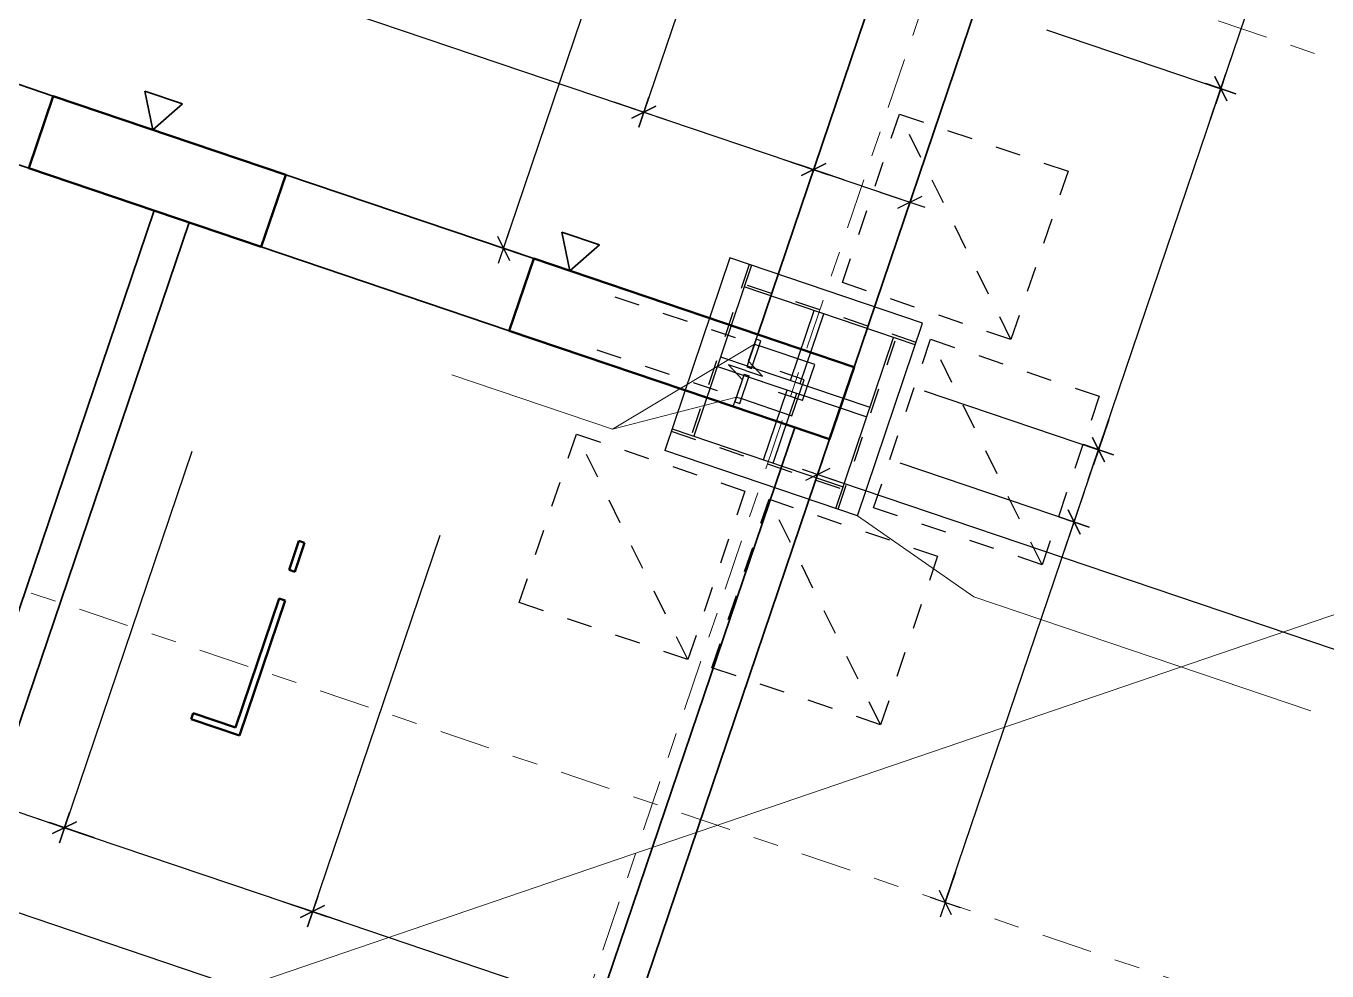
# Model space of a CAD drawing. Header units: metres. Extents: x 2661608 to 2661648.6, y 1209464.3 to 1209501.1.
# Drawn here: x 2661626.17 to 2661631.29, y 1209482.9 to 1209486.62 of the extents above; entities that cross this region are included whole.
import ezdxf

# ---------------------------------------------------------------- set-up
doc = ezdxf.new("R2010")
doc.units = ezdxf.units.M
for name, pattern in [('AUSGEZOGEN', [0]), ('PHANTOM2_S8', [0.3, 0.2, -0.05, 0, -0.05]), ('STRICHLINIE_S4', [0.1, 0.05, -0.05]), ('VERDECKT2_S2', [0.025, 0, -0.025])]:
    doc.linetypes.add(name, pattern=pattern)
for name, color, linetype, lineweight in [('TB_641', 7, 'AUSGEZOGEN', 25), ('TB_643', 7, 'AUSGEZOGEN', 25), ('TB_645', 7, 'AUSGEZOGEN', 25), ('TB_649', 7, 'AUSGEZOGEN', 25)]:
    doc.layers.add(name, color=color, linetype=linetype, lineweight=lineweight)

msp = doc.modelspace()

# ---------------------------------------------------------------- linework, layer by layer
at = {"color": 0, "linetype": 'ByBlock', "lineweight": -2}
for p, q in [((2661630.911, 1209486.491), (2661630.8509, 1209486.3134)), ((2661630.8308, 1209486.2542), (2661630.891, 1209486.4318)), ((2661630.8944, 1209486.3251), (2661630.8474, 1209486.4201)), ((2661630.8474, 1209486.4201), (2661630.8944, 1209486.3251)), ((2661630.9301, 1209486.3526), (2661630.8117, 1209486.3926)), ((2661630.8117, 1209486.3926), (2661630.9301, 1209486.3526)), ((2661628.4831, 1209486.3204), (2661628.6607, 1209486.2602)), ((2661628.5539, 1209486.2568), (2661628.649, 1209486.3038)), ((2661628.649, 1209486.3038), (2661628.5539, 1209486.2568)), ((2661628.5814, 1209486.2211), (2661628.6215, 1209486.3395)), ((2661628.6215, 1209486.3395), (2661628.5814, 1209486.2211)), ((2661628.7199, 1209486.2402), (2661628.5423, 1209486.3003)), ((2661629.2492, 1209485.995), (2661629.2893, 1209486.1134)), ((2661629.2893, 1209486.1134), (2661629.2492, 1209485.995)), ((2661629.1508, 1209486.0943), (2661629.3284, 1209486.0341)), ((2661629.3876, 1209486.0141), (2661629.21, 1209486.0742)), ((2661629.2217, 1209486.0307), (2661629.3168, 1209486.0777)), ((2661629.3168, 1209486.0777), (2661629.2217, 1209486.0307)), ((2661629.5297, 1209485.966), (2661629.7073, 1209485.9059)), ((2661629.6006, 1209485.9024), (2661629.6957, 1209485.9494)), ((2661629.6281, 1209485.8667), (2661629.6682, 1209485.9851)), ((2661628.0894, 1209485.8627), (2661628.0292, 1209485.6851)), ((2661628.0258, 1209485.7918), (2661628.0728, 1209485.6967)), ((2661627.9901, 1209485.7643), (2661628.1085, 1209485.7242)), ((2661630.43, 1209485.0702), (2661630.3698, 1209484.8926)), ((2661630.4491, 1209484.9318), (2661630.3307, 1209484.9719)), ((2661630.3307, 1209484.9719), (2661630.4491, 1209484.9318)), ((2661630.3498, 1209484.8334), (2661630.4099, 1209485.011)), ((2661630.4134, 1209484.9043), (2661630.3664, 1209484.9994)), ((2661630.3664, 1209484.9994), (2661630.4134, 1209484.9043)), ((2661629.4038, 1209484.8144), (2661629.2262, 1209484.8746)), ((2661629.3329, 1209484.878), (2661629.2378, 1209484.831)), ((2661629.3054, 1209484.9137), (2661629.2653, 1209484.7953)), ((2661630.3338, 1209484.7861), (2661630.2736, 1209484.6085)), ((2661630.2536, 1209484.5493), (2661630.3137, 1209484.7269)), ((2661630.3172, 1209484.6201), (2661630.2702, 1209484.7152)), ((2661630.2702, 1209484.7152), (2661630.3172, 1209484.6201)), ((2661630.3529, 1209484.6476), (2661630.2345, 1209484.6877)), ((2661630.2345, 1209484.6877), (2661630.3529, 1209484.6476)), ((2661626.2048, 1209483.5047), (2661626.3824, 1209483.4446)), ((2661626.2756, 1209483.4411), (2661626.3707, 1209483.4881)), ((2661626.3707, 1209483.4881), (2661626.2756, 1209483.4411)), ((2661626.3031, 1209483.4054), (2661626.3432, 1209483.5238)), ((2661626.3432, 1209483.5238), (2661626.3031, 1209483.4054)), ((2661626.4416, 1209483.4245), (2661626.264, 1209483.4847)), ((2661629.8271, 1209483.2895), (2661629.7669, 1209483.1119)), ((2661627.2787, 1209483.0751), (2661627.3188, 1209483.1935)), ((2661627.3188, 1209483.1935), (2661627.2787, 1209483.0751)), ((2661629.7278, 1209483.1912), (2661629.8462, 1209483.1511)), ((2661629.7635, 1209483.2187), (2661629.8105, 1209483.1236)), ((2661627.1804, 1209483.1744), (2661627.358, 1209483.1143)), ((2661627.4172, 1209483.0942), (2661627.2396, 1209483.1544)), ((2661627.2512, 1209483.1108), (2661627.3463, 1209483.1578)), ((2661627.3463, 1209483.1578), (2661627.2512, 1209483.1108))]:
    msp.add_line(p, q, dxfattribs=at)
at = {"layer": 'TB_641', "color": 7, "linetype": 'AUSGEZOGEN', "lineweight": 35, "transparency": 33554687}
for p, q in [((2661629.5307, 1209486.8264), (2661629.0496, 1209485.4056)), ((2661626.2791, 1209486.3436), (2661625.3035, 1209486.6739)), ((2661629.9095, 1209486.6981), (2661629.4285, 1209485.2773)), ((2661625.2073, 1209486.3898), (2661626.1829, 1209486.0595)), ((2661626.7866, 1209486.3135), (2661626.6393, 1209486.3634)), ((2661626.6393, 1209486.3634), (2661626.6699, 1209486.2113)), ((2661626.6699, 1209486.2113), (2661626.7866, 1209486.3135)), ((2661627.1932, 1209486.0341), (2661628.1688, 1209485.7038)), ((2661626.0341, 1209483.9983), (2661626.6755, 1209485.8927)), ((2661626.6755, 1209485.8927), (2661626.6991, 1209485.8847)), ((2661626.8128, 1209485.8462), (2661626.1249, 1209483.8145)), ((2661628.4269, 1209485.7582), (2661628.2797, 1209485.808)), ((2661628.2797, 1209485.808), (2661628.3103, 1209485.6559)), ((2661627.097, 1209485.75), (2661628.0725, 1209485.4197)), ((2661628.3103, 1209485.6559), (2661628.4269, 1209485.7582)), ((2661629.195, 1209485.0397), (2661627.6236, 1209480.3985)), ((2661627.7144, 1209480.2146), (2661629.3323, 1209484.9932))]:
    msp.add_line(p, q, dxfattribs=at)
at = {"layer": 'TB_641', "color": 7, "linetype": 'AUSGEZOGEN', "lineweight": 50, "transparency": 33554687}
for p, q in [((2661626.1829, 1209486.0595), (2661626.2791, 1209486.3436)), ((2661627.1932, 1209486.0341), (2661626.2791, 1209486.3436)), ((2661626.1829, 1209486.0595), (2661627.097, 1209485.75)), ((2661627.1932, 1209486.0341), (2661627.097, 1209485.75)), ((2661628.1688, 1209485.7038), (2661628.0725, 1209485.4197)), ((2661629.4285, 1209485.2773), (2661628.1688, 1209485.7038)), ((2661628.0725, 1209485.4197), (2661628.9534, 1209485.1214)), ((2661629.3323, 1209484.9932), (2661629.4285, 1209485.2773)), ((2661629.3323, 1209484.9932), (2661628.9534, 1209485.1214))]:
    msp.add_line(p, q, dxfattribs=at)
at = {"layer": 'TB_641', "color": 7, "linetype": 'AUSGEZOGEN', "lineweight": 25, "transparency": 33554687}
for p, q in [((2661626.6991, 1209485.8847), (2661626.8886, 1209485.8205)), ((2661626.8886, 1209485.8205), (2661626.9122, 1209485.8125)), ((2661629.0432, 1209485.3866), (2661629.0063, 1209485.2777)), ((2661629.0139, 1209485.3001), (2661629.0496, 1209485.4056)), ((2661629.0253, 1209485.2713), (2661629.0622, 1209485.3802)), ((2661629.0622, 1209485.3802), (2661629.0432, 1209485.3866)), ((2661629.2736, 1209485.2875), (2661629.0558, 1209485.3613)), ((2661629.0015, 1209485.2635), (2661628.9352, 1209485.286)), ((2661628.9352, 1209485.286), (2661628.9891, 1209485.2269)), ((2661629.0063, 1209485.2777), (2661629.0253, 1209485.2713)), ((2661629.0678, 1209485.2411), (2661629.0139, 1209485.3001)), ((2661629.2255, 1209485.1455), (2661629.2736, 1209485.2875)), ((2661628.9534, 1209485.1214), (2661628.9891, 1209485.2269)), ((2661628.9967, 1209485.2493), (2661628.9598, 1209485.1404)), ((2661628.9788, 1209485.134), (2661629.0157, 1209485.2429)), ((2661628.9967, 1209485.2493), (2661629.0157, 1209485.2429)), ((2661629.0015, 1209485.2635), (2661629.0678, 1209485.2411)), ((2661629.2322, 1209485.2276), (2661629.1375, 1209485.2597)), ((2661629.1841, 1209485.0856), (2661629.2322, 1209485.2276)), ((2661629.2255, 1209485.1455), (2661629.1308, 1209485.1775)), ((2661628.9598, 1209485.1404), (2661628.9788, 1209485.134)), ((2661628.9852, 1209485.1529), (2661629.1841, 1209485.0856)), ((2661629.3323, 1209484.9932), (2661629.195, 1209485.0397))]:
    msp.add_line(p, q, dxfattribs=at)
at = {"layer": 'TB_641', "color": 7, "linetype": 'STRICHLINIE_S4', "lineweight": 25, "transparency": 33554687}
for p, q in [((2661628.4874, 1209485.5537), (2661629.0368, 1209485.3677)), ((2661628.4169, 1209485.3453), (2661628.9663, 1209485.1593)), ((2661629.0368, 1209485.3677), (2661629.0558, 1209485.3613)), ((2661628.9663, 1209485.1593), (2661628.9852, 1209485.1529))]:
    msp.add_line(p, q, dxfattribs=at)
at = {"layer": 'TB_643', "color": 7, "linetype": 'PHANTOM2_S8', "lineweight": 18, "transparency": 33554687}
for p, q in [((2661623.9509, 1209469.7224), (2661632.8308, 1209495.9499)), ((2661613.8118, 1209492.4123), (2661645.8408, 1209481.5681)), ((2661612.6477, 1209488.974), (2661644.6767, 1209478.1298))]:
    msp.add_line(p, q, dxfattribs=at)
at = {"layer": 'TB_645', "color": 7, "linetype": 'VERDECKT2_S2', "lineweight": 25, "transparency": 33554687}
for p, q in [((2661629.3826, 1209485.6096), (2661629.6071, 1209486.2726)), ((2661629.6071, 1209486.2726), (2661630.2702, 1209486.0481)), ((2661630.0457, 1209485.3851), (2661629.6071, 1209486.2726)), ((2661630.2702, 1209486.0481), (2661630.0457, 1209485.3851)), ((2661629.0161, 1209485.6809), (2661628.7869, 1209485.0036)), ((2661629.6725, 1209485.3742), (2661628.9952, 1209485.6035)), ((2661630.0457, 1209485.3851), (2661629.3826, 1209485.6096)), ((2661629.3658, 1209484.7179), (2661629.5951, 1209485.3951)), ((2661629.505, 1209484.7235), (2661629.7294, 1209485.3866)), ((2661629.7294, 1209485.3866), (2661630.3925, 1209485.1621)), ((2661630.168, 1209484.4991), (2661629.7294, 1209485.3866)), ((2661630.3925, 1209485.1621), (2661630.168, 1209484.4991)), ((2661628.7095, 1209485.0246), (2661629.3867, 1209484.7953)), ((2661628.1118, 1209484.3506), (2661628.3363, 1209485.0137)), ((2661628.3363, 1209485.0137), (2661628.9993, 1209484.7892)), ((2661628.7748, 1209484.1261), (2661628.3363, 1209485.0137)), ((2661628.9993, 1209484.7892), (2661628.7748, 1209484.1261)), ((2661628.8695, 1209484.0941), (2661629.094, 1209484.7571)), ((2661629.094, 1209484.7571), (2661629.757, 1209484.5326)), ((2661629.5326, 1209483.8696), (2661629.094, 1209484.7571)), ((2661630.168, 1209484.4991), (2661629.505, 1209484.7235)), ((2661629.757, 1209484.5326), (2661629.5326, 1209483.8696)), ((2661628.7748, 1209484.1261), (2661628.1118, 1209484.3506)), ((2661629.5326, 1209483.8696), (2661628.8695, 1209484.0941))]:
    msp.add_line(p, q, dxfattribs=at)
at = {"layer": 'TB_645', "color": 7, "linetype": 'AUSGEZOGEN', "lineweight": 25, "transparency": 33554687}
for p, q in [((2661628.9404, 1209485.7065), (2661628.6838, 1209484.9488)), ((2661629.6981, 1209485.45), (2661628.9404, 1209485.7065)), ((2661629.0256, 1209485.6777), (2661628.7979, 1209485.0052)), ((2661629.6693, 1209485.3647), (2661628.9968, 1209485.5924)), ((2661629.1784, 1209485.2247), (2661629.2714, 1209485.4994)), ((2661629.2163, 1209485.2119), (2661629.3093, 1209485.4866)), ((2661629.4416, 1209484.6922), (2661629.6981, 1209485.45)), ((2661629.3563, 1209484.7211), (2661629.584, 1209485.3936)), ((2661628.8909, 1209485.2798), (2661629.4782, 1209485.081)), ((2661628.9038, 1209485.3177), (2661629.491, 1209485.1189)), ((2661629.0726, 1209484.9122), (2661629.1656, 1209485.1868)), ((2661629.1105, 1209484.8993), (2661629.2035, 1209485.174)), ((2661628.7127, 1209485.034), (2661629.3852, 1209484.8063)), ((2661629.4416, 1209484.6922), (2661628.6838, 1209484.9488))]:
    msp.add_line(p, q, dxfattribs=at)
at = {"layer": 'TB_645', "color": 7, "linetype": 'AUSGEZOGEN', "lineweight": 18, "transparency": 33554687}
for q in [(2661629.4416, 1209484.6922), (2661631.2248, 1209483.9244)]:
    msp.add_line((2661629.8999, 1209484.373), q, dxfattribs=at)
at = {"layer": 'TB_649', "color": 7, "linetype": 'AUSGEZOGEN', "lineweight": 25, "transparency": 33554687}
for p, q in [((2661630.8709, 1209486.3726), (2661632.2499, 1209490.4455)), ((2661628.0493, 1209485.7443), (2661628.5303, 1209487.1651)), ((2661628.8021, 1209486.8728), (2661628.6015, 1209486.2803)), ((2661628.8021, 1209486.8728), (2661628.6015, 1209486.2803)), ((2661627.1428, 1209486.7741), (2661628.6015, 1209486.2803)), ((2661630.1855, 1209486.6047), (2661630.8709, 1209486.3726)), ((2661630.1855, 1209486.6047), (2661630.8709, 1209486.3726)), ((2661630.3899, 1209484.9518), (2661630.8709, 1209486.3726)), ((2661628.6015, 1209486.2803), (2661629.2692, 1209486.0542)), ((2661617.4509, 1209486.0726), (2661628.4383, 1209482.3526)), ((2661629.2692, 1209486.0542), (2661629.2692, 1209486.0542)), ((2661629.2692, 1209486.0542), (2661629.2692, 1209486.0542)), ((2661629.2692, 1209486.0542), (2661629.6481, 1209485.9259)), ((2661629.6481, 1209485.9259), (2661629.6481, 1209485.9259)), ((2661628.0493, 1209485.7443), (2661628.0493, 1209485.7443)), ((2661629.7045, 1209485.1839), (2661630.3899, 1209484.9518)), ((2661629.7045, 1209485.1839), (2661630.3899, 1209484.9518)), ((2661626.8242, 1209484.9444), (2661626.3232, 1209483.4646)), ((2661626.8242, 1209484.9444), (2661626.3232, 1209483.4646)), ((2661630.2937, 1209484.6677), (2661630.3899, 1209484.9518)), ((2661629.6085, 1209484.8997), (2661630.2937, 1209484.6677)), ((2661629.6085, 1209484.8997), (2661630.2937, 1209484.6677)), ((2661629.787, 1209483.1711), (2661630.2937, 1209484.6677)), ((2661627.7998, 1209484.6141), (2661627.2988, 1209483.1343)), ((2661627.7998, 1209484.6141), (2661627.2988, 1209483.1343)), ((2661625.4092, 1209483.7741), (2661626.3232, 1209483.4646)), ((2661626.3232, 1209483.4646), (2661627.2988, 1209483.1343)), ((2661627.2988, 1209483.1343), (2661628.5585, 1209482.7078)), ((2661629.787, 1209483.1711), (2661629.787, 1209483.1711))]:
    msp.add_line(p, q, dxfattribs=at)
at = {"layer": 'TB_649', "color": 7, "linetype": 'AUSGEZOGEN', "lineweight": 18, "transparency": 33554687}
for p, q in [((2661613.1943, 1209478.1152), (2661641.4364, 1209487.7575)), ((2661629.0368, 1209485.3677), (2661628.4787, 1209485.0322)), ((2661627.8466, 1209485.2462), (2661628.4787, 1209485.0322)), ((2661628.4787, 1209485.0322), (2661628.9663, 1209485.1593))]:
    msp.add_line(p, q, dxfattribs=at)
at = {"layer": 'TB_649', "color": 5, "linetype": 'AUSGEZOGEN', "lineweight": 25, "transparency": 33554687}
for q in [(2661629.2854, 1209484.8545), (2661634.8422, 1209482.9731)]:
    msp.add_line((2661629.2854, 1209484.8545), q, dxfattribs=at)
at = {"layer": 'TB_649', "color": 7, "linetype": 'AUSGEZOGEN', "lineweight": 50, "transparency": 33554687}
for p, q in [((2661627.2064, 1209484.4797), (2661627.2449, 1209484.5934)), ((2661627.2291, 1209484.472), (2661627.2676, 1209484.5857)), ((2661627.2449, 1209484.5934), (2661627.2676, 1209484.5857)), ((2661627.2291, 1209484.472), (2661627.2064, 1209484.4797)), ((2661626.996, 1209483.8584), (2661627.1679, 1209484.3661)), ((2661627.0111, 1209483.8279), (2661627.1907, 1209484.3584)), ((2661627.1679, 1209484.3661), (2661627.1907, 1209484.3584)), ((2661626.8216, 1209483.8921), (2661626.8293, 1209483.9148)), ((2661626.8293, 1209483.9148), (2661626.996, 1209483.8584)), ((2661626.8216, 1209483.8921), (2661627.0111, 1209483.8279))]:
    msp.add_line(p, q, dxfattribs=at)

doc.saveas('drawing.dxf')
